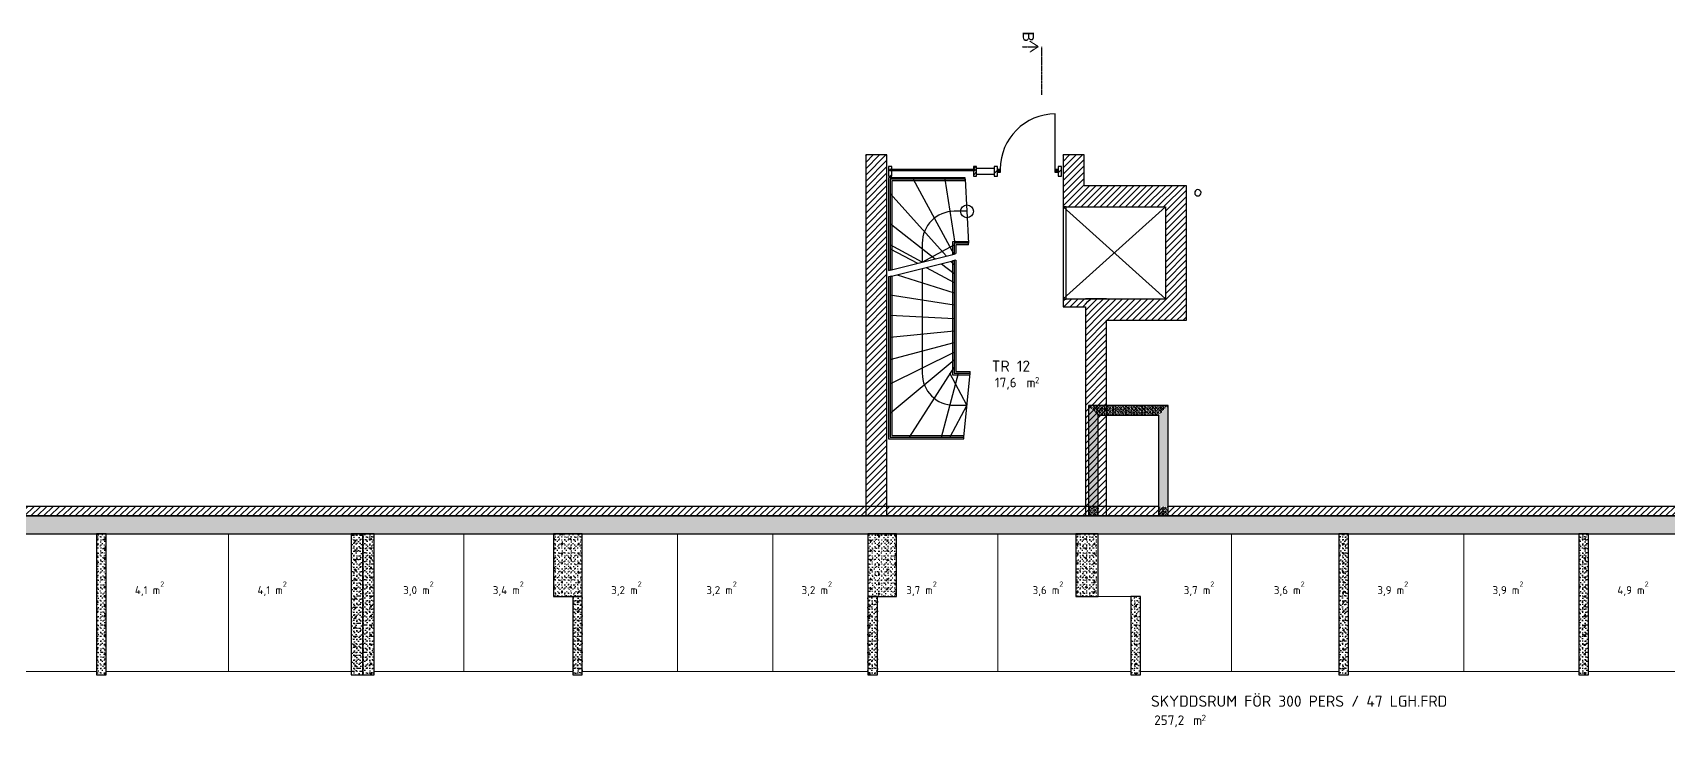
# Model space of a CAD drawing. Header units: millimetres. Extents: x -214 to 76936, y -5099 to 21069.
# Drawn here: x 20559 to 46113, y 10200 to 21048 of the extents above; entities that cross this region are included whole.
import ezdxf
from ezdxf.enums import TextEntityAlignment as Align

# ---------------------------------------------------------------- set-up
doc = ezdxf.new("R2010")
doc.units = ezdxf.units.MM
doc.header["$MEASUREMENT"] = 0
doc.linetypes.add('A_PSTRECK_2', pattern=[3.8, 2.2, -0.7, 0.2, -0.7])
for name, color, linetype in [('A--------JA', 3, 'A_PSTRECK_2'), ('A-01SC-----', 7, 'Continuous'), ('A-01SH-----', 1, 'Continuous'), ('A-01SZ-----', 1, 'Continuous'), ('A-27B------', 7, 'Continuous'), ('A-42-------', 1, 'Continuous'), ('A-45B------', 1, 'Continuous'), ('A-A-OVA----', 4, 'Continuous')]:
    doc.layers.add(name, color=color, linetype=linetype)
for name, color, linetype, lineweight in [('A-27---MH1-', 8, 'Continuous', 0), ('A-45C---E--', 1, 'Continuous', 0), ('A-A-RUA----', 3, 'Continuous', 0)]:
    doc.layers.add(name, color=color, linetype=linetype, lineweight=lineweight)
doc.styles.add('GENERATED_STYLE_1', font='arial.ttf')
doc.styles.add('ISO', font='')
doc.styles.get('ISO').set_extended_font_data('ISOCPEUR')
pattern_1 = [(45, (0, 0), (-49.497474, 49.497474), [])]
pattern_2 = [(90, (0, 0), (-259.8076, 0), [25, -125]), (90, (-129.9, 75), (-259.8076, 0), [25, -125]), (150, (0, 0), (129.9038, 225), [25, -125]), (150, (9e-15, 150), (129.9038, 225), [25, -125]), (210, (2e-15, 25), (-129.9038, 225), [25, -125]), (210, (1e-14, 175), (-129.9038, 225), [25, -125]), (90, (-25, 2e-15), (-50, 0), [0, -50, 0, -75]), (135, (-25, 25), (35.35534, 35.35534), [0, -37.5, 0, -62.5])]
pattern_3 = [(270, (0, 0), (259.8076, 0), [25, -125]), (270, (129.9, -75), (259.8076, 0), [25, -125]), (330, (0, 0), (129.9038, 225), [25, -125]), (330, (-3e-14, -150), (129.9038, 225), [25, -125]), (30, (-5e-15, -25), (-129.9038, 225), [25, -125]), (30, (-3e-14, -175), (-129.9038, 225), [25, -125]), (270, (25, -5e-15), (50, 0), [0, -50, 0, -75]), (315, (25, -25), (35.35534, 35.35534), [0, -37.5, 0, -62.5])]
pattern_4 = [(270, (0, 0), (103.92305, 0), [10, -50]), (270, (51.96, -30), (103.92305, 0), [10, -50]), (330, (0, 0), (51.96152, 90), [10, -50]), (330, (-1e-14, -60), (51.96152, 90), [10, -50]), (30, (-2e-15, -10), (-51.96152, 90), [10, -50]), (30, (-1e-14, -70), (-51.96152, 90), [10, -50]), (270, (10, -2e-15), (20, 0), [0, -20, 0, -30]), (315, (10, -10), (14.142136, 14.142136), [0, -15, 0, -25])]
pattern_5 = [(90, (0, 0), (-103.92305, 0), [10, -50]), (90, (-51.96, 30), (-103.92305, 0), [10, -50]), (150, (0, 0), (51.96152, 90), [10, -50]), (150, (4e-15, 60), (51.96152, 90), [10, -50]), (210, (6e-16, 10), (-51.96152, 90), [10, -50]), (210, (4e-15, 70), (-51.96152, 90), [10, -50]), (90, (-10, 6e-16), (-20, 0), [0, -20, 0, -30]), (135, (-10, 10), (14.142136, 14.142136), [0, -15, 0, -25])]

# ---------------------------------------------------------------- blocks, each defined once
blk = doc.blocks.new('SKYDDSRUM FÖR 300 PERS _ 47 LGH.FRD_015_2', base_point=(40483, 10438))
at = {"layer": 'A-A-RUA----', "style": 'ISO'}
for tag, height, p in [('ROOM_NAME', 175, (38030, 10695)), ('bFrame', 150, (38080, 10385)), ('DUMMY_377', 150, (38593, 10385)), ('DUMMY_378', 100, (38822, 10396))]:
    blk.add_attdef(tag, text='', height=height, dxfattribs=at).set_placement(p, align=Align.TOP_LEFT)
blk = doc.blocks.new('TR 12_008_35', base_point=(35943, 15713))
at = {"layer": 'A-A-RUA----', "style": 'ISO'}
for tag, height, p in [('ROOM_NAME', 175, (35541, 15928)), ('bFrame', 150, (35591, 15659)), ('DUMMY_377', 150, (35990, 15659)), ('DUMMY_378', 100, (36219, 15671))]:
    blk.add_attdef(tag, text='', height=height, dxfattribs=at).set_placement(p, align=Align.TOP_LEFT)

msp = doc.modelspace()

# ---------------------------------------------------------------- hatches: boundary and pattern name
at = {"layer": 'A-01SC-----', "linetype": 'Continuous'}
h = msp.add_hatch(dxfattribs=at)
h.set_pattern_fill('BRANDSÄKRARE', color=256, style=0, pattern_type=2)
h.set_pattern_definition(pattern_1)
h.paths.add_polyline_path([(33906, 13652), (33906, 19139), (33576, 19139), (33576, 13652)])
h = msp.add_hatch(dxfattribs=at)
h.set_pattern_fill('BRANDSÄKRARE', color=256, style=0, pattern_type=2)
h.set_pattern_definition(pattern_1)
h.paths.add_polyline_path([(36986, 18659), (36986, 19139), (36656, 19139), (36656, 18329)])
h = msp.add_hatch(dxfattribs=at)
h.set_pattern_fill('BRANDSÄKRARE', color=256, style=0, pattern_type=2)
h.set_pattern_definition(pattern_1)
h.paths.add_polyline_path([(36656, 18329), (38256, 18329), (38586, 18659), (36986, 18659)])
h = msp.add_hatch(dxfattribs=at)
h.set_pattern_fill('BRANDSÄKRARE', color=256, style=0, pattern_type=2)
h.set_pattern_definition(pattern_1)
h.paths.add_polyline_path([(38256, 18329), (38256, 16889), (38586, 16559), (38586, 18659)])
h = msp.add_hatch(dxfattribs=at)
h.set_pattern_fill('BRANDSÄKRARE', color=256, style=0, pattern_type=2)
h.set_pattern_definition(pattern_1)
h.paths.add_polyline_path([(37006, 16889), (36656, 16889), (36656, 16769), (37006, 16769)])
h = msp.add_hatch(dxfattribs=at)
h.set_pattern_fill('BRANDSÄKRARE', color=256, style=0, pattern_type=2)
h.set_pattern_definition(pattern_1)
h.paths.add_polyline_path([(37006, 16889), (37006, 13652), (37336, 13652), (37336, 16559)])
h = msp.add_hatch(dxfattribs=at)
h.set_pattern_fill('BRANDSÄKRARE', color=256, style=0, pattern_type=2)
h.set_pattern_definition(pattern_1)
h.paths.add_polyline_path([(38256, 16889), (37006, 16889), (37336, 16559), (38586, 16559)])
h = msp.add_hatch(dxfattribs=at)
h.set_pattern_fill('BETONG__ARMERAD', color=256, style=0, pattern_type=2)
h.set_pattern_definition(pattern_4)
h.paths.add_polyline_path([(37206, 13650), (37206, 15075), (37056, 15225), (37056, 13650)])
h = msp.add_hatch(dxfattribs=at)
h.set_pattern_fill('BETONG__ARMERAD', color=256, style=0, pattern_type=2)
h.set_pattern_definition([(180, (0, 0), (0, 103.92305), [10, -50]), (180, (-30, -51.96), (0, 103.92305), [10, -50]), (240, (0, 0), (-90, 51.96152), [10, -50]), (240, (-60, 7e-15), (-90, 51.96152), [10, -50]), (300, (-10, 1e-15), (90, 51.96152), [10, -50]), (300, (-70, 9e-15), (90, 51.96152), [10, -50]), (180, (-1e-15, -10), (0, 20), [0, -20, 0, -30]), (225, (-10, -10), (-14.142136, 14.142136), [0, -15, 0, -25])])
h.paths.add_polyline_path([(37206, 15075), (38149, 15075), (38299, 15225), (37056, 15225)])
h = msp.add_hatch(dxfattribs=at)
h.set_pattern_fill('BETONG__ARMERAD', color=256, style=0, pattern_type=2)
h.set_pattern_definition(pattern_5)
h.paths.add_polyline_path([(38149, 15075), (38149, 13650), (38299, 13650), (38299, 15225)])
h = msp.add_hatch(dxfattribs=at)
h.set_pattern_fill('BRANDSÄKRARE', color=256, style=0, pattern_type=2)
h.set_pattern_definition(pattern_1)
h.paths.add_polyline_path([(10222, 13500), (37056, 13500), (37056, 13650), (10222, 13650)])
h = msp.add_hatch(dxfattribs=at)
h.set_pattern_fill('BETONG__ARMERAD', color=256, style=0, pattern_type=2)
h.set_pattern_definition(pattern_4)
h.paths.add_polyline_path([(37056, 13500), (37206, 13500), (37206, 13650), (37056, 13650)])
h = msp.add_hatch(dxfattribs=at)
h.set_pattern_fill('BRANDSÄKRARE', color=256, style=0, pattern_type=2)
h.set_pattern_definition(pattern_1)
h.paths.add_polyline_path([(38149, 13650), (37206, 13650), (37206, 13500), (38149, 13500)])
h = msp.add_hatch(dxfattribs=at)
h.set_pattern_fill('BETONG__ARMERAD', color=256, style=0, pattern_type=2)
h.set_pattern_definition(pattern_5)
h.paths.add_polyline_path([(38149, 13500), (38299, 13500), (38299, 13650), (38149, 13650)])
h = msp.add_hatch(dxfattribs=at)
h.set_pattern_fill('BRANDSÄKRARE', color=256, style=0, pattern_type=2)
h.set_pattern_definition(pattern_1)
h.paths.add_polyline_path([(38299, 13650), (38299, 13500), (64506, 13500), (64506, 13650)])
h = msp.add_hatch(dxfattribs=at)
h.set_pattern_fill('BETONG__STD_', color=256, style=0, pattern_type=2)
h.set_pattern_definition([(180, (0, 0), (0, 259.8076), [25, -125]), (180, (-75, -129.9), (0, 259.8076), [25, -125]), (240, (0, 0), (-225, 129.9038), [25, -125]), (240, (-150, 2e-14), (-225, 129.9038), [25, -125]), (300, (-25, 3e-15), (225, 129.9038), [25, -125]), (300, (-175, 2e-14), (225, 129.9038), [25, -125]), (180, (-3e-15, -25), (0, 50), [0, -50, 0, -75]), (225, (-25, -25), (-35.35534, 35.35534), [0, -37.5, 0, -62.5])])
h.paths.add_polyline_path([(10222, 13500), (10222, 13405), (10222, 13220), (64506, 13220), (64506, 13405), (64506, 13500)])
at = {"layer": 'A-01SZ-----', "linetype": 'Continuous'}
h = msp.add_hatch(dxfattribs=at)
h.set_pattern_fill('BRANDSÄKRARE', color=256, style=0, pattern_type=2)
h.set_pattern_definition(pattern_1)
h.paths.add_polyline_path([(33931, 18959), (33931, 18809), (33981, 18809), (33981, 18959)])
h = msp.add_hatch(dxfattribs=at)
h.set_pattern_fill('BRANDSÄKRARE', color=256, style=0, pattern_type=2)
h.set_pattern_definition(pattern_1)
h.paths.add_polyline_path([(35286, 18914), (33951, 18914), (33951, 18894), (35286, 18894)])
h = msp.add_hatch(dxfattribs=at)
h.set_pattern_fill('BRANDSÄKRARE', color=256, style=0, pattern_type=2)
h.set_pattern_definition(pattern_1)
h.paths.add_polyline_path([(35256, 18959), (35256, 18809), (35306, 18809), (35306, 18959)])
h = msp.add_hatch(dxfattribs=at)
h.set_pattern_fill('BRANDSÄKRARE', color=256, style=0, pattern_type=2)
h.set_pattern_definition(pattern_1)
h.paths.add_polyline_path([(35581, 18959), (35581, 18809), (35631, 18809), (35631, 18959)])
h = msp.add_hatch(dxfattribs=at)
h.set_pattern_fill('BRANDSÄKRARE', color=256, style=0, pattern_type=2)
h.set_pattern_definition(pattern_1)
h.paths.add_polyline_path([(36581, 18959), (36581, 18809), (36631, 18809), (36631, 18959)])
at = {"layer": 'A-27B------', "linetype": 'Continuous'}
h = msp.add_hatch(dxfattribs=at)
h.set_pattern_fill('BETONG__STD_', color=256, style=0, pattern_type=2)
h.set_pattern_definition(pattern_2)
h.paths.add_polyline_path([(21554, 13220), (21554, 11020), (21704, 11020), (21704, 13220)])
h = msp.add_hatch(dxfattribs=at)
h.set_pattern_fill('BETONG__STD_', color=256, style=0, pattern_type=2)
h.set_pattern_definition(pattern_3)
h.paths.add_polyline_path([(25536, 13220), (25536, 11020), (25716, 11020), (25716, 13220)])
h = msp.add_hatch(dxfattribs=at)
h.set_pattern_fill('BETONG__STD_', color=256, style=0, pattern_type=2)
h.set_pattern_definition(pattern_2)
h.paths.add_polyline_path([(25716, 13220), (25716, 11020), (25896, 11020), (25896, 13220)])
h = msp.add_hatch(dxfattribs=at)
h.set_pattern_fill('BETONG__STD_', color=256, style=0, pattern_type=2)
h.set_pattern_definition(pattern_2)
h.paths.add_polyline_path([(28696, 13220), (28696, 12240), (29146, 12240), (29146, 13220)])
h = msp.add_hatch(dxfattribs=at)
h.set_pattern_fill('BETONG__STD_', color=256, style=0, pattern_type=2)
h.set_pattern_definition(pattern_3)
h.paths.add_polyline_path([(33606, 13220), (33606, 12240), (34056, 12240), (34056, 13220)])
h = msp.add_hatch(dxfattribs=at)
h.set_pattern_fill('BETONG__STD_', color=256, style=0, pattern_type=2)
h.set_pattern_definition(pattern_2)
h.paths.add_polyline_path([(36856, 13220), (36856, 12240), (37206, 12240), (37206, 13220)])
h = msp.add_hatch(dxfattribs=at)
h.set_pattern_fill('BETONG__STD_', color=256, style=0, pattern_type=2)
h.set_pattern_definition(pattern_2)
h.paths.add_polyline_path([(40966, 13220), (40966, 11020), (41116, 11020), (41116, 13220)])
h = msp.add_hatch(dxfattribs=at)
h.set_pattern_fill('BETONG__STD_', color=256, style=0, pattern_type=2)
h.set_pattern_definition(pattern_2)
h.paths.add_polyline_path([(44716, 13220), (44716, 11020), (44866, 11020), (44866, 13220)])
h = msp.add_hatch(dxfattribs=at)
h.set_pattern_fill('BETONG__STD_', color=256, style=0, pattern_type=2)
h.set_pattern_definition(pattern_2)
h.paths.add_polyline_path([(29146, 11020), (29146, 12240), (28996, 12240), (28996, 11020)])
h = msp.add_hatch(dxfattribs=at)
h.set_pattern_fill('BETONG__STD_', color=256, style=0, pattern_type=2)
h.set_pattern_definition(pattern_2)
h.paths.add_polyline_path([(33606, 12240), (33606, 11020), (33756, 11020), (33756, 12240)])
h = msp.add_hatch(dxfattribs=at)
h.set_pattern_fill('BETONG__STD_', color=256, style=0, pattern_type=2)
h.set_pattern_definition(pattern_2)
h.paths.add_polyline_path([(37716, 12240), (37716, 11020), (37866, 11020), (37866, 12240)])
at = {"layer": 'A-42-------', "linetype": 'Continuous'}
for points in [[(35631, 18919), (35676, 18919), (35676, 18864), (35631, 18864)], [(36581, 18864), (36536, 18864), (36536, 18919), (36581, 18919)]]:
    msp.add_hatch(color=256, dxfattribs=at).paths.add_polyline_path(points)

# ---------------------------------------------------------------- linework, layer by layer
at = {"layer": 'A--------JA'}
for p, q in [((36018, 20830), (36268, 20830)), ((36268, 20830), (36143, 20914)), ((36268, 20830), (36143, 20747)), ((36318, 20830), (36318, 20080))]:
    msp.add_line(p, q, dxfattribs=at)
at = {"layer": 'A-01SC-----'}
for p, q in [((37056, 13650), (37056, 13500)), ((37206, 13500), (37206, 13650)), ((38149, 13650), (38149, 13500)), ((38299, 13500), (38299, 13650))]:
    msp.add_line(p, q, dxfattribs=at)
at = {"layer": 'A-01SC-----', "flags": 128}
for points in [[(33906, 19139), (33576, 19139)], [(33576, 19139), (33576, 14680)], [(33906, 19139), (33576, 19139)], [(33576, 19139), (33576, 13652)], [(33906, 14680), (33906, 19139)], [(33906, 13652), (33906, 19139)], [(36986, 19139), (36656, 19139)], [(36656, 19139), (36656, 18329)], [(36656, 19139), (36656, 18329)], [(36986, 19139), (36656, 19139)], [(36986, 18659), (36986, 19139)], [(36986, 18659), (36986, 19139)], [(38586, 18659), (36986, 18659)], [(38586, 18659), (36986, 18659)], [(38586, 16559), (38586, 18659)], [(38586, 16559), (38586, 18659)], [(36656, 18329), (38256, 18329)], [(36656, 18329), (38256, 18329)], [(38256, 18329), (38256, 16889)], [(38256, 18329), (38256, 16889)], [(37006, 16889), (36656, 16889)], [(36656, 16889), (36656, 16769)], [(37006, 16889), (36656, 16889)], [(36656, 16889), (36656, 16769)], [(37006, 16890), (37006, 16889)], [(37336, 16890), (37006, 16890)], [(38256, 16889), (37006, 16889)], [(37336, 16889), (37336, 16890)], [(38256, 16889), (37336, 16889)], [(36656, 16769), (37006, 16769)], [(36656, 16769), (37006, 16769)], [(37006, 16769), (37006, 13501)], [(37006, 16769), (37006, 13652)], [(37336, 13501), (37336, 16559)], [(37336, 13652), (37336, 16559)], [(37336, 16559), (38586, 16559)], [(37336, 16559), (38586, 16559)], [(37056, 15225), (37056, 13650)], [(38299, 15225), (37056, 15225)], [(38299, 13650), (38299, 15225)], [(37206, 13650), (37206, 15075)], [(37206, 15075), (38149, 15075)], [(38149, 15075), (38149, 13650)], [(33576, 14680), (33576, 13501)], [(33906, 13501), (33906, 14680)], [(37056, 13650), (10222, 13650)], [(33576, 13652), (33906, 13652)], [(37006, 13652), (37336, 13652)], [(38149, 13650), (37206, 13650)], [(64506, 13650), (38299, 13650)], [(64506, 13500), (10222, 13500)], [(10222, 13500), (64506, 13500)], [(33576, 13501), (33906, 13501)], [(37006, 13501), (37336, 13501)], [(10222, 13220), (64506, 13220)]]:
    msp.add_lwpolyline(points, dxfattribs=at)
at = {"layer": 'A-01SH-----'}
for p, q in [((35130, 18784), (33931, 18784)), ((33931, 18784), (33931, 17336)), ((35130, 18759), (33956, 18759)), ((33956, 18759), (33956, 17342)), ((33981, 18734), (33981, 17349)), ((35130, 18734), (33981, 18734)), ((34317, 18759), (34952, 17591)), ((34317, 18759), (34952, 17591)), ((34810, 18759), (34968, 17759)), ((34810, 18759), (34968, 17759)), ((35130, 18734), (35130, 18784)), ((35130, 18759), (35182, 17759)), ((35130, 18759), (35182, 17759)), ((35130, 18759), (35182, 17759)), ((33956, 18536), (34831, 17561)), ((33956, 18536), (34831, 17561)), ((35156, 18259), (34956, 18259)), ((33956, 18071), (34660, 17518)), ((33956, 18071), (34660, 17518)), ((34456, 17467), (33956, 17734)), ((33956, 17673), (34384, 17449)), ((33956, 17673), (34384, 17449)), ((34456, 17759), (34456, 17467)), ((34456, 17467), (34956, 17734)), ((35156, 17784), (34931, 17784)), ((34931, 17784), (34931, 17586)), ((35182, 17759), (34956, 17759)), ((34956, 17759), (34956, 17592)), ((34981, 17734), (34981, 17599)), ((35156, 17734), (34981, 17734)), ((35182, 17784), (35156, 17784)), ((35182, 17734), (35156, 17734)), ((35182, 17734), (35182, 17784)), ((33956, 17342), (34956, 17592)), ((33956, 17239), (34956, 17489)), ((34517, 17379), (34956, 17149)), ((34517, 17379), (34956, 17149)), ((34759, 17440), (34956, 17285)), ((34759, 17440), (34956, 17285)), ((34906, 17477), (34956, 17421)), ((34906, 17477), (34956, 17421)), ((34931, 17586), (34981, 17599)), ((34981, 17495), (34931, 17483)), ((34931, 17483), (34931, 15705)), ((34956, 17489), (34956, 15730)), ((34981, 17495), (34981, 15755)), ((33931, 17336), (33981, 17349)), ((33981, 17245), (33931, 17233)), ((33931, 17233), (33931, 14705)), ((33956, 17239), (33956, 14730)), ((33981, 17245), (33981, 14755)), ((34067, 17267), (34956, 16988)), ((34067, 17267), (34956, 16988)), ((34456, 17364), (34456, 15730)), ((33956, 16956), (34956, 16799)), ((33956, 16956), (34956, 16799)), ((33956, 16637), (34956, 16585)), ((33956, 16637), (34956, 16585)), ((33956, 16295), (34956, 16394)), ((33956, 16295), (34956, 16394)), ((33956, 15946), (34956, 16210)), ((33956, 15946), (34956, 16210)), ((33956, 15565), (34956, 16057)), ((33956, 15565), (34956, 16057)), ((33956, 15104), (34956, 15937)), ((33956, 15104), (34956, 15937)), ((34256, 14730), (34956, 15817)), ((34256, 14730), (34956, 15817)), ((34756, 14730), (35021, 15730)), ((34756, 14730), (35021, 15730)), ((35156, 15230), (34890, 15730)), ((34931, 15705), (35156, 15705)), ((34956, 15730), (35206, 15730)), ((34981, 15755), (35156, 15755)), ((35107, 14730), (35206, 15730)), ((35107, 14730), (35206, 15730)), ((35156, 15755), (35206, 15755)), ((35156, 15705), (35206, 15705)), ((35206, 15705), (35206, 15755)), ((35156, 15230), (34890, 14730)), ((34956, 15230), (35156, 15230)), ((33931, 14705), (35107, 14705)), ((33956, 14730), (35107, 14730)), ((33981, 14755), (35107, 14755)), ((35107, 14705), (35107, 14755))]:
    msp.add_line(p, q, dxfattribs=at)
msp.add_circle((35156, 18259), 100, dxfattribs=at)
for centre, start, end in [((34956, 17759), 90, 180), ((34956, 15730), 180, 270)]:
    msp.add_arc(centre, 500, start, end, dxfattribs=at)
at = {"layer": 'A-01SZ-----'}
for p, q in [((33931, 18959), (33931, 18809)), ((33981, 18959), (33931, 18959)), ((35286, 18914), (33951, 18914)), ((33951, 18914), (33951, 18894)), ((33981, 18809), (33981, 18959)), ((35256, 18959), (35256, 18809)), ((35306, 18959), (35256, 18959)), ((35286, 18894), (35286, 18914)), ((35306, 18809), (35306, 18959)), ((35306, 18934), (35581, 18934)), ((35581, 18959), (35581, 18809)), ((35631, 18959), (35581, 18959)), ((35631, 18809), (35631, 18959)), ((36581, 18959), (36581, 18809)), ((36631, 18959), (36581, 18959)), ((36631, 18809), (36631, 18959)), ((33931, 18809), (33981, 18809)), ((33951, 18894), (35286, 18894)), ((35256, 18809), (35306, 18809)), ((35581, 18834), (35306, 18834)), ((35581, 18809), (35631, 18809)), ((36581, 18809), (36631, 18809))]:
    msp.add_line(p, q, dxfattribs=at)
at = {"layer": 'A-27---MH1-'}
for p, q in [((36656, 16890), (38256, 18330)), ((36656, 18330), (38256, 16890))]:
    msp.add_line(p, q, dxfattribs=at)
at = {"layer": 'A-27B------', "flags": 128}
for points in [[(36656, 18331), (36656, 16891)], [(36706, 18331), (36656, 18331)], [(36656, 18329), (36656, 16889)], [(36706, 18329), (36656, 18329)], [(36706, 16891), (36706, 18331)], [(36706, 16889), (36706, 18329)], [(36656, 16891), (36706, 16891)], [(36656, 16889), (36706, 16889)], [(21554, 13220), (21554, 11020)], [(21704, 13220), (21554, 13220)], [(21704, 11020), (21704, 13220)], [(25536, 13220), (25536, 11020)], [(25716, 13220), (25536, 13220)], [(25716, 13220), (25716, 11020)], [(25896, 13220), (25716, 13220)], [(25716, 11020), (25716, 13220)], [(25896, 11020), (25896, 13220)], [(28696, 13220), (28696, 12240)], [(29146, 13220), (28696, 13220)], [(29146, 12240), (29146, 13220)], [(33606, 13220), (33606, 12240)], [(34056, 13220), (33606, 13220)], [(34056, 12240), (34056, 13220)], [(36856, 13220), (36856, 12240)], [(37206, 13220), (36856, 13220)], [(37206, 12240), (37206, 13220)], [(40966, 13220), (40966, 11020)], [(41116, 13220), (40966, 13220)], [(41116, 11020), (41116, 13220)], [(44716, 13220), (44716, 11020)], [(44866, 13220), (44716, 13220)], [(44866, 11020), (44866, 13220)], [(28696, 12240), (29146, 12240)], [(29146, 12240), (28996, 12240)], [(28996, 12240), (28996, 11020)], [(29146, 11020), (29146, 12240)], [(33606, 12240), (34056, 12240)], [(33606, 12240), (33606, 11020)], [(33756, 12240), (33606, 12240)], [(33756, 11020), (33756, 12240)], [(36856, 12240), (37206, 12240)], [(37716, 12240), (37716, 11020)], [(37866, 12240), (37716, 12240)], [(37866, 11020), (37866, 12240)], [(21554, 11020), (21704, 11020)], [(25536, 11020), (25716, 11020)], [(25716, 11020), (25896, 11020)], [(28996, 11020), (29146, 11020)], [(33606, 11020), (33756, 11020)], [(37716, 11020), (37866, 11020)], [(40966, 11020), (41116, 11020)], [(44716, 11020), (44866, 11020)]]:
    msp.add_lwpolyline(points, dxfattribs=at)
at = {"layer": 'A-42-------'}
for p, q in [((36536, 18919), (36536, 19779)), ((35631, 18864), (35631, 18919)), ((35631, 18919), (35676, 18919)), ((35676, 18919), (35676, 18864)), ((36536, 18919), (36581, 18919)), ((36536, 18864), (36536, 18919)), ((36581, 18919), (36581, 18864)), ((35676, 18864), (35631, 18864)), ((36581, 18864), (36536, 18864))]:
    msp.add_line(p, q, dxfattribs=at)
msp.add_arc((36536, 18919), 860, 90, 180, dxfattribs=at)
at = {"layer": 'A-45B------'}
for start, end in [(161.2587, 341.2587), (161.2587, 341.2587), (341.2587, 161.2587), (341.2587, 161.2587)]:
    msp.add_arc((38763, 18548), 50, start, end, dxfattribs=at)
at = {"layer": 'A-45C---E--', "flags": 128}
for points in [[(19354, 13220), (21554, 13220), (21554, 11070), (19354, 11070)], [(21704, 13220), (23620, 13220), (23620, 11070), (21704, 11070)], [(23620, 13220), (25536, 13220), (25536, 11070), (23620, 11070)], [(25896, 13220), (27296, 13220), (27296, 11070), (25896, 11070)], [(27296, 13220), (28696, 13220), (28696, 12240), (28996, 12240), (28996, 11070), (27296, 11070)], [(29146, 13220), (30633, 13220), (30633, 11070), (29146, 11070)], [(30633, 13220), (32120, 13220), (32120, 11070), (30633, 11070)], [(32120, 13220), (33606, 13220), (33606, 11070), (32120, 11070)], [(34056, 13220), (35636, 13220), (35636, 11070), (33756, 11070), (33756, 12240), (34056, 12240)], [(35636, 13220), (36856, 13220), (36856, 12240), (37716, 12240), (37716, 11070), (35636, 11070)], [(39286, 13220), (37206, 13220), (37206, 12240), (37866, 12240), (37866, 11070), (39286, 11070)], [(40966, 13220), (39286, 13220), (39286, 11070), (40966, 11070)], [(41116, 13220), (42916, 13220), (42916, 11070), (41116, 11070)], [(42916, 13220), (44716, 13220), (44716, 11070), (42916, 11070)], [(44866, 13220), (47166, 13220), (47166, 11070), (44866, 11070)]]:
    msp.add_lwpolyline(points, close=True, dxfattribs=at)

# ---------------------------------------------------------------- block references
at = {"layer": 'A-A-OVA----'}
ref = msp.add_blockref('TR 12_008_35', (35943, 15713), dxfattribs=at)
ref.add_attrib('ROOM_NAME', 'TR 12', dxfattribs={"layer": 'A-A-RUA----', "color": 7, "height": 175, "style": 'ISO'}).set_placement((35541, 15928), align=Align.TOP_LEFT)
ref.add_attrib('bFrame', '17,6', dxfattribs={"layer": 'A-A-RUA----', "color": 7, "height": 150, "style": 'ISO'}).set_placement((35591, 15659), align=Align.TOP_LEFT)
ref.add_attrib('DUMMY_377', ' m', dxfattribs={"layer": 'A-A-RUA----', "color": 7, "height": 150, "style": 'ISO'}).set_placement((35990, 15659), align=Align.TOP_LEFT)
ref.add_attrib('DUMMY_378', '2', dxfattribs={"layer": 'A-A-RUA----', "color": 7, "height": 100, "style": 'ISO'}).set_placement((36219, 15671), align=Align.TOP_LEFT)
ref = msp.add_blockref('SKYDDSRUM FÖR 300 PERS _ 47 LGH.FRD_015_2', (40483, 10438), dxfattribs=at)
ref.add_attrib('ROOM_NAME', 'SKYDDSRUM FÖR 300 PERS / 47 LGH.FRD', dxfattribs={"layer": 'A-A-RUA----', "color": 7, "height": 175, "style": 'ISO'}).set_placement((38030, 10695), align=Align.TOP_LEFT)
ref.add_attrib('bFrame', '257,2', dxfattribs={"layer": 'A-A-RUA----', "color": 7, "height": 150, "style": 'ISO'}).set_placement((38080, 10385), align=Align.TOP_LEFT)
ref.add_attrib('DUMMY_377', ' m', dxfattribs={"layer": 'A-A-RUA----', "color": 7, "height": 150, "style": 'ISO'}).set_placement((38593, 10385), align=Align.TOP_LEFT)
ref.add_attrib('DUMMY_378', '2', dxfattribs={"layer": 'A-A-RUA----', "color": 7, "height": 100, "style": 'ISO'}).set_placement((38822, 10396), align=Align.TOP_LEFT)

# ---------------------------------------------------------------- texts
at = {"layer": 'A--------JA', "insert": (36028, 20905), "char_height": 175, "attachment_point": 9, "rotation": 270, "style": 'GENERATED_STYLE_1'}
msp.add_mtext('\\A1;{\\pt0;\\fArial CYR|b0|i0|c204|p34;B\\fArial CYR|b0|i0|c204|p34;\\fArial CYR|b0|i0|c204|p34;}', dxfattribs=at)
at = {"layer": 'A-45C---E--', "char_height": 125, "attachment_point": 7, "style": 'ISO'}
for s, insert in [('{\\fISOCPEUR|b0|i0|c0|p34;4,1 m{\\H0.66x;\\S2^  ;}}', (22155, 12250)), ('{\\fISOCPEUR|b0|i0|c0|p34;4,1 m{\\H0.66x;\\S2^  ;}}', (24071, 12250)), ('{\\fISOCPEUR|b0|i0|c0|p34;3,0 m{\\H0.66x;\\S2^  ;}}', (26347, 12250)), ('{\\fISOCPEUR|b0|i0|c0|p34;3,4 m{\\H0.66x;\\S2^  ;}}', (27747, 12250)), ('{\\fISOCPEUR|b0|i0|c0|p34;3,2 m{\\H0.66x;\\S2^  ;}}', (29597, 12250)), ('{\\fISOCPEUR|b0|i0|c0|p34;3,2 m{\\H0.66x;\\S2^  ;}}', (31084, 12250)), ('{\\fISOCPEUR|b0|i0|c0|p34;3,2 m{\\H0.66x;\\S2^  ;}}', (32571, 12250)), ('{\\fISOCPEUR|b0|i0|c0|p34;3,7 m{\\H0.66x;\\S2^  ;}}', (34207, 12250)), ('{\\fISOCPEUR|b0|i0|c0|p34;3,6 m{\\H0.66x;\\S2^  ;}}', (36181, 12250)), ('{\\fISOCPEUR|b0|i0|c0|p34;3,7 m{\\H0.66x;\\S2^  ;}}', (38542, 12250)), ('{\\fISOCPEUR|b0|i0|c0|p34;3,6 m{\\H0.66x;\\S2^  ;}}', (39950, 12250)), ('{\\fISOCPEUR|b0|i0|c0|p34;3,9 m{\\H0.66x;\\S2^  ;}}', (41567, 12250)), ('{\\fISOCPEUR|b0|i0|c0|p34;3,9 m{\\H0.66x;\\S2^  ;}}', (43367, 12250)), ('{\\fISOCPEUR|b0|i0|c0|p34;4,9 m{\\H0.66x;\\S2^  ;}}', (45317, 12250))]:
    msp.add_mtext(s, dxfattribs=dict(at, insert=insert))

doc.saveas('drawing.dxf')
